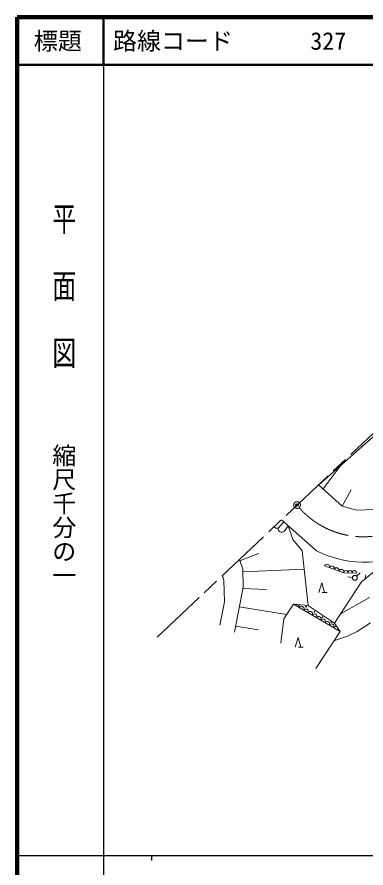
# Model space of a CAD drawing. Units: millimetres, scale not verified. Extents: x 40000 to 680000, y 20000 to 380000.
# Drawn here: x 40000 to 112732, y 202409 to 380000 of the extents above; entities that cross this region are included whole.
import ezdxf
from ezdxf.enums import TextEntityAlignment as Align

# ---------------------------------------------------------------- set-up
doc = ezdxf.new("R2010")
doc.units = ezdxf.units.MM
doc.header["$LTSCALE"] = 1000
doc.header["$PDMODE"] = 32
doc.header["$PDSIZE"] = 500
doc.linetypes.add('CHAIN', pattern=[18.5, 12, -1.5, 3.5, -1.5])
for name, color, linetype, lineweight in [('M-BGD', 7, 'Continuous', 13), ('M-BMK', 2, 'CHAIN', 13), ('M-STR-HTXT', 7, 'Continuous', 13), ('M-TTL', 2, 'Continuous', 140), ('M-TTL-BAND', 7, 'Continuous', 25), ('M-TTL-LINE', 7, 'Continuous', 50)]:
    doc.layers.add(name, color=color, linetype=linetype, lineweight=lineweight)
doc.layers.add('M-OTRS', color=6, linetype='Continuous')
doc.layers.add('M-TTL-TXT', color=7, linetype='Continuous')
doc.styles.add('@ＭＳ ゴシック', font='')
doc.styles.add('ＭＳ ゴシック', font='')
doc.styles.get('@ＭＳ ゴシック').set_extended_font_data('@MS Gothic')
doc.styles.get('ＭＳ ゴシック').set_extended_font_data('MS Gothic')

# ---------------------------------------------------------------- blocks, each defined once
blk = doc.blocks.new('針葉樹林')
at = {"color": 7, "linetype": 'Continuous', "lineweight": 13}
for p, q in [((-0.6, 0), (0, 2)), ((0, 2), (0.6, 0)), ((0.1, 0), (1.1, 0))]:
    blk.add_line(p, q, dxfattribs=at)

msp = doc.modelspace()

# ---------------------------------------------------------------- linework, layer by layer
at = {"layer": 'M-BGD', "linetype": 'CHAIN'}
msp.add_line((69216, 250580), (127348, 305540), dxfattribs=at)
at = {"layer": 'M-BGD'}
for p, q in [((103796, 281554), (108163, 287362)), ((102870, 282398), (107765, 277933)), ((107765, 277933), (109633, 281319)), ((107765, 277933), (110801, 277087)), ((110801, 277087), (114412, 277223)), ((94397, 273340), (95575, 274558)), ((102420, 268569), (95109, 275060)), ((96521, 273788), (95709, 272657)), ((96521, 273788), (97520, 270990)), ((97520, 270990), (99467, 268619)), ((99467, 268619), (100712, 257162)), ((86381, 266809), (87084, 264777)), ((86569, 266601), (90381, 268038)), ((111818, 262102), (117528, 266849)), ((87084, 264777), (87118, 260995)), ((87089, 264241), (99889, 264736)), ((104124, 265487), (108105, 264027)), ((82825, 263446), (83127, 262439)), ((108105, 264027), (110728, 263959)), ((109920, 263018), (108928, 263147)), ((110777, 263301), (111498, 263993)), ((112678, 263583), (112552, 263014)), ((112552, 263014), (112845, 262947)), ((83127, 262439), (83211, 257951)), ((106191, 253487), (111818, 262102)), ((87118, 260995), (85312, 251592)), ((87067, 260727), (91976, 260527)), ((83211, 257951), (82280, 253091)), ((113437, 258883), (107595, 255496)), ((86336, 256924), (96201, 255302)), ((97646, 257469), (95601, 254403)), ((107389, 251745), (97646, 257469)), ((100712, 257162), (97646, 257469)), ((100737, 257105), (106197, 253483)), ((95601, 254403), (94988, 249361)), ((85557, 252867), (90348, 252079)), ((106197, 253483), (107389, 251745)), ((102261, 244066), (107389, 251745))]:
    msp.add_line(p, q, dxfattribs=at)
msp.add_lwpolyline([(113691, 253549), (110897, 251771), (108865, 250755), (106241, 249908)], dxfattribs=at)
for centre, radius in [((110416, 262954), 500), ((100258, 256946), 75), ((101977, 255872), 75), ((103652, 254755), 75), ((105456, 253681), 75)]:
    msp.add_circle(centre, radius, dxfattribs=at)
for centre, radius, start, end in [((94178, 274059), 752, 216.68393, 286.90277), ((95195, 273271), 801, 175.12703, 309.8873), ((112338, 288480), 22244, 243.51859, 301.88267), ((104611, 265275), 531, 343.20325, 156.53344), ((105606, 264910), 531, 343.20325, 156.53344), ((106601, 264546), 531, 343.20325, 156.53344), ((107597, 264181), 531, 343.20325, 156.53344), ((108544, 264075), 441, 350.86717, 186.1571), ((109418, 264052), 441, 350.86717, 186.1571), ((110292, 264029), 441, 350.86717, 186.1571), ((98352, 256827), 551, 350.75184, 128.38713), ((99332, 256466), 514, 331.11374, 148.02523), ((100217, 255946), 514, 331.11374, 148.02523), ((101103, 255426), 514, 331.11374, 148.02523), ((101989, 254905), 514, 331.11374, 148.02523), ((102875, 254385), 514, 331.11374, 148.02523), ((103761, 253865), 514, 331.11374, 148.02523), ((104646, 253344), 514, 331.11374, 148.02523), ((105532, 252824), 514, 331.11374, 148.02523), ((106406, 252282), 515, 333.85082, 145.28815)]:
    msp.add_arc(centre, radius, start, end, dxfattribs=at)
at = {"layer": 'M-BMK'}
msp.add_circle((98361, 278154), 700, dxfattribs=at)
msp.add_arc((112193, 289277), 17750, 221.06484, 300.1276, dxfattribs=at)
at = {"layer": 'M-OTRS'}
msp.add_point((98361, 278154), dxfattribs=at)
at = {"layer": 'M-STR-HTXT'}
msp.add_line((102939, 282335), (137508, 313234), dxfattribs=at)
at = {"layer": 'M-TTL'}
for p, q in [((40000, 380000), (40000, 20000)), ((680000, 380000), (40000, 380000))]:
    msp.add_line(p, q, dxfattribs=at)
at = {"layer": 'M-TTL-BAND'}
for p, q in [((58000, 370000), (58000, 20000)), ((40000, 205000), (579000, 205000)), ((68000, 205000), (68000, 204000))]:
    msp.add_line(p, q, dxfattribs=at)
at = {"layer": 'M-TTL-LINE'}
for p, q in [((58000, 380000), (58000, 370000)), ((40000, 370000), (680000, 370000))]:
    msp.add_line(p, q, dxfattribs=at)

# ---------------------------------------------------------------- block references
at = {"layer": 'M-BGD', "xscale": 1000, "yscale": 1000, "rotation": 359.44375}
for p in [(103522, 259892), (98570, 248515)]:
    msp.add_blockref('針葉樹林', p, dxfattribs=at)

# ---------------------------------------------------------------- texts
at = {"layer": 'M-TTL-BAND', "style": '@ＭＳ ゴシック', "width": 1.4}
msp.add_text('平  面  図', height=3666, rotation=270, dxfattribs=at).set_placement((49777, 306475), align=Align.MIDDLE_RIGHT)
at = {"layer": 'M-TTL-BAND', "style": '@ＭＳ ゴシック'}
msp.add_text('縮尺千分の一', height=3666, rotation=270, dxfattribs=at).set_placement((49777, 261030), align=Align.MIDDLE_RIGHT)
at = {"layer": 'M-TTL-TXT', "style": 'ＭＳ ゴシック'}
msp.add_text('標題', height=3666, dxfattribs=at).set_placement((48500, 375000), align=Align.MIDDLE_CENTER)
for s, p in [('路線コード', (60000, 375000)), ('327', (101142, 375000))]:
    msp.add_text(s, height=3666, dxfattribs=at).set_placement(p, align=Align.MIDDLE_LEFT)

doc.saveas('drawing.dxf')
